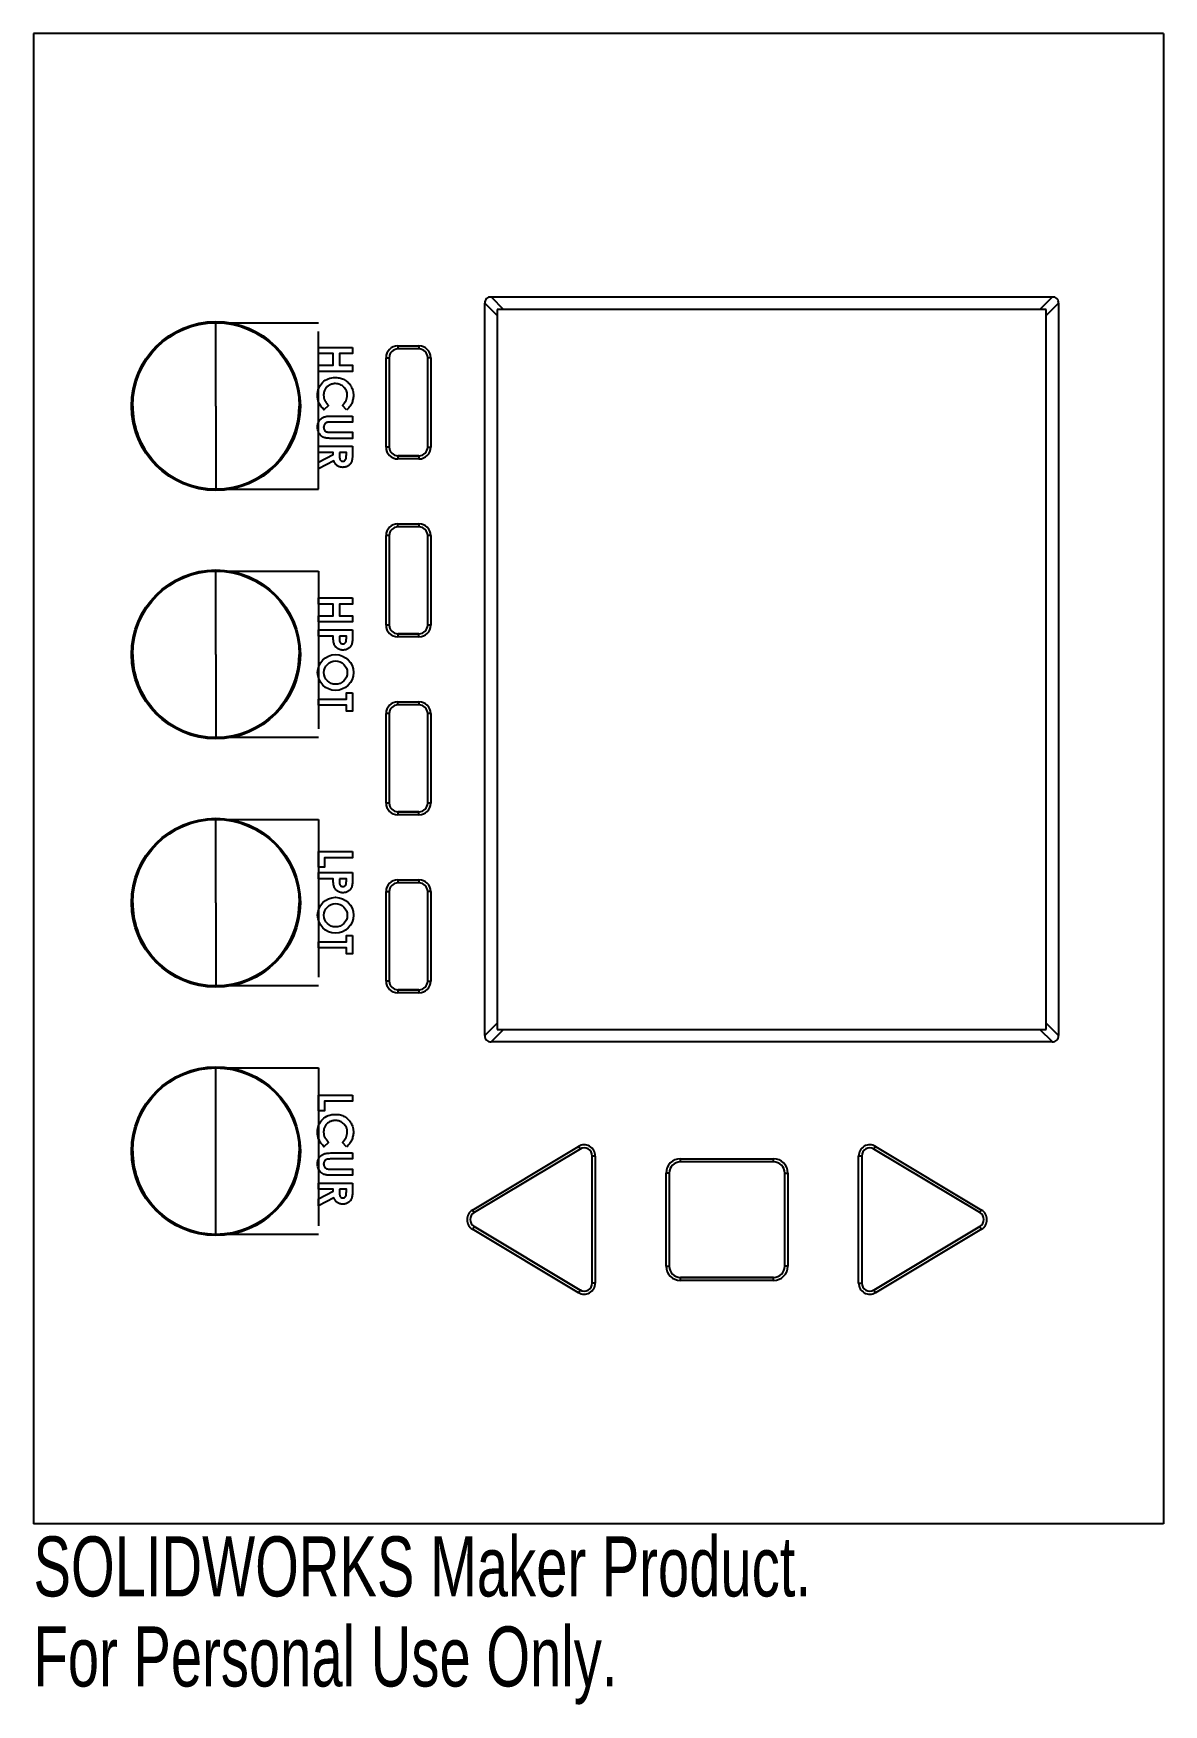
# Model space of a CAD drawing. Header units: millimetres. Extents: x -1295 to -1204, y -914 to -779.
import ezdxf

# ---------------------------------------------------------------- set-up
doc = ezdxf.new("R2010")
doc.units = ezdxf.units.MM
doc.linetypes.add('CENTERX2', pattern=[20.32, 12.7, -2.54, 2.54, -2.54])
doc.styles.add('SLDTEXTSTYLE0', font='TXT', dxfattribs={"width": 0.7})

msp = doc.modelspace()

# ---------------------------------------------------------------- linework, layer by layer
at = {"color": 7, "linetype": 'Continuous', "lineweight": 25}
for p, q in [((-1295.19, -779.37), (-1295.19, -899.37)), ((-1204.19, -779.37), (-1295.19, -779.37)), ((-1204.19, -779.37), (-1295.19, -779.37)), ((-1204.19, -779.37), (-1204.19, -899.37)), ((-1258.35, -800.59), (-1213.15, -800.59)), ((-1258.35, -800.59), (-1257.35, -801.59)), ((-1214.15, -801.59), (-1213.15, -800.59)), ((-1258.85, -860.07), (-1258.85, -801.09)), ((-1257.85, -802.09), (-1258.85, -801.09)), ((-1257.85, -801.59), (-1257.85, -859.57)), ((-1214.15, -801.59), (-1257.35, -801.59)), ((-1212.65, -801.09), (-1213.65, -802.09)), ((-1213.65, -859.57), (-1213.65, -801.59)), ((-1212.65, -801.09), (-1212.65, -860.07)), ((-1265.85, -804.53), (-1264.15, -804.53)), ((-1265.85, -804.53), (-1265.85, -804.78)), ((-1264.15, -804.53), (-1264.15, -804.78)), ((-1266.8, -812.68), (-1266.8, -805.48)), ((-1266.55, -805.48), (-1266.55, -812.68)), ((-1264.15, -804.78), (-1265.85, -804.78)), ((-1263.45, -812.68), (-1263.45, -805.48)), ((-1263.2, -805.48), (-1263.2, -812.68)), ((-1285.74, -813.55), (-1285.74, -813.55)), ((-1265.85, -813.38), (-1265.85, -813.63)), ((-1265.85, -813.38), (-1264.15, -813.38)), ((-1264.15, -813.38), (-1265.85, -813.38)), ((-1264.15, -813.63), (-1265.85, -813.63)), ((-1264.15, -813.38), (-1264.15, -813.63)), ((-1265.85, -818.86), (-1264.15, -818.86)), ((-1265.85, -819.11), (-1265.85, -818.86)), ((-1264.15, -819.11), (-1265.85, -819.11)), ((-1264.15, -818.86), (-1264.15, -819.11)), ((-1266.8, -827.01), (-1266.8, -819.81)), ((-1266.55, -819.81), (-1266.55, -827.01)), ((-1263.45, -827.01), (-1263.45, -819.81)), ((-1263.2, -819.81), (-1263.2, -827.01)), ((-1265.85, -827.71), (-1265.85, -827.96)), ((-1265.85, -827.71), (-1264.15, -827.71)), ((-1264.15, -827.71), (-1265.85, -827.71)), ((-1264.15, -827.96), (-1265.85, -827.96)), ((-1264.15, -827.96), (-1264.15, -827.71)), ((-1285.74, -833.55), (-1285.74, -833.55)), ((-1266.8, -841.34), (-1266.8, -834.14)), ((-1266.55, -834.14), (-1266.55, -841.34)), ((-1265.85, -833.19), (-1264.15, -833.19)), ((-1265.85, -833.44), (-1265.85, -833.19)), ((-1264.15, -833.44), (-1265.85, -833.44)), ((-1264.15, -833.19), (-1264.15, -833.44)), ((-1263.45, -841.34), (-1263.45, -834.14)), ((-1263.2, -834.14), (-1263.2, -841.34)), ((-1265.85, -842.04), (-1265.85, -842.29)), ((-1265.85, -842.04), (-1264.15, -842.04)), ((-1264.15, -842.04), (-1265.85, -842.04)), ((-1264.15, -842.29), (-1265.85, -842.29)), ((-1264.15, -842.29), (-1264.15, -842.04)), ((-1265.85, -847.52), (-1264.15, -847.52)), ((-1265.85, -847.52), (-1265.85, -847.77)), ((-1264.15, -847.52), (-1264.15, -847.77)), ((-1266.8, -855.67), (-1266.8, -848.47)), ((-1266.55, -848.47), (-1266.55, -855.67)), ((-1264.15, -847.77), (-1265.85, -847.77)), ((-1263.45, -855.67), (-1263.45, -848.47)), ((-1263.2, -848.47), (-1263.2, -855.67)), ((-1285.74, -853.55), (-1285.74, -853.55)), ((-1265.85, -856.37), (-1265.85, -856.62)), ((-1265.85, -856.37), (-1264.15, -856.37)), ((-1264.15, -856.37), (-1265.85, -856.37)), ((-1264.15, -856.62), (-1265.85, -856.62)), ((-1264.15, -856.37), (-1264.15, -856.62)), ((-1258.85, -860.07), (-1257.85, -859.07)), ((-1257.35, -859.57), (-1258.35, -860.57)), ((-1257.85, -859.57), (-1213.65, -859.57)), ((-1257.35, -859.57), (-1214.15, -859.57)), ((-1213.15, -860.57), (-1214.15, -859.57)), ((-1213.65, -859.07), (-1212.65, -860.07)), ((-1213.15, -860.57), (-1258.35, -860.57)), ((-1259.84, -874.11), (-1251.31, -868.99)), ((-1251.18, -869.2), (-1259.71, -874.32)), ((-1218.99, -874.32), (-1227.52, -869.2)), ((-1227.39, -868.99), (-1218.86, -874.11)), ((-1250.2, -879.99), (-1250.2, -869.76)), ((-1249.95, -869.76), (-1249.95, -879.99)), ((-1243.1, -869.98), (-1235.6, -869.98)), ((-1243.1, -870.23), (-1243.1, -869.98)), ((-1235.6, -870.23), (-1243.1, -870.23)), ((-1235.6, -870.23), (-1235.6, -869.98)), ((-1228.75, -879.99), (-1228.75, -869.76)), ((-1228.5, -869.76), (-1228.5, -879.99)), ((-1244.25, -878.63), (-1244.25, -871.13)), ((-1244, -871.13), (-1244, -878.63)), ((-1234.7, -878.63), (-1234.7, -871.13)), ((-1234.45, -871.13), (-1234.45, -878.63)), ((-1285.74, -873.55), (-1285.74, -873.55)), ((-1251.31, -880.77), (-1259.84, -875.65)), ((-1259.71, -875.43), (-1251.18, -880.55)), ((-1259.71, -875.43), (-1259.71, -875.43)), ((-1251.18, -880.55), (-1259.71, -875.43)), ((-1227.52, -880.55), (-1218.99, -875.43)), ((-1218.99, -875.43), (-1227.52, -880.55)), ((-1218.86, -875.65), (-1227.39, -880.77)), ((-1218.99, -875.43), (-1218.99, -875.43)), ((-1243.1, -879.78), (-1243.1, -879.53)), ((-1243.1, -879.53), (-1235.6, -879.53)), ((-1235.6, -879.53), (-1243.1, -879.53)), ((-1235.6, -879.78), (-1243.1, -879.78)), ((-1235.6, -879.78), (-1235.6, -879.53)), ((-1251.18, -880.55), (-1251.18, -880.55)), ((-1227.52, -880.55), (-1227.52, -880.55)), ((-1204.19, -899.37), (-1295.19, -899.37))]:
    msp.add_line(p, q, dxfattribs=at)
at = {"color": 7, "linetype": 'CENTERX2'}
for p, q in [((-1280.5, -802.67), (-1272.25, -802.67)), ((-1280.5, -809.37), (-1280.5, -802.67)), ((-1272.25, -816.07), (-1272.25, -802.67)), ((-1280.5, -809.37), (-1280.5, -816.07)), ((-1280.5, -816.07), (-1272.25, -816.07)), ((-1280.5, -822.67), (-1272.25, -822.67)), ((-1280.5, -829.37), (-1280.5, -822.67)), ((-1272.25, -822.67), (-1272.25, -836.07)), ((-1280.5, -829.37), (-1280.5, -836.07)), ((-1272.25, -836.07), (-1280.5, -836.07)), ((-1280.5, -842.67), (-1272.25, -842.67)), ((-1280.5, -849.37), (-1280.5, -842.67)), ((-1272.25, -842.67), (-1272.25, -856.07)), ((-1280.5, -849.37), (-1280.5, -856.07)), ((-1272.25, -856.07), (-1280.5, -856.07)), ((-1280.5, -869.37), (-1280.5, -862.67)), ((-1280.5, -862.67), (-1272.25, -862.67)), ((-1272.25, -862.67), (-1272.25, -876.07)), ((-1280.5, -876.07), (-1280.5, -869.37)), ((-1272.25, -876.07), (-1280.5, -876.07))]:
    msp.add_line(p, q, dxfattribs=at)
at = {"color": 7, "linetype": 'Continuous', "lineweight": 25, "flags": 128}
for points in [[(-1257.35, -801.59), (-1257.51, -801.59), (-1257.68, -801.59), (-1257.85, -801.59)], [(-1213.65, -801.59), (-1213.82, -801.59), (-1213.99, -801.59), (-1214.15, -801.59)], [(-1266.8, -805.48), (-1266.75, -805.48), (-1266.71, -805.48), (-1266.66, -805.48), (-1266.63, -805.48), (-1266.6, -805.48), (-1266.57, -805.48), (-1266.56, -805.48), (-1266.55, -805.48)], [(-1263.2, -805.48), (-1263.25, -805.48), (-1263.3, -805.48), (-1263.34, -805.48), (-1263.38, -805.48), (-1263.41, -805.48), (-1263.43, -805.48), (-1263.45, -805.48), (-1263.45, -805.48)], [(-1266.55, -812.68), (-1266.56, -812.68), (-1266.57, -812.68), (-1266.6, -812.68), (-1266.63, -812.68), (-1266.66, -812.68), (-1266.71, -812.68), (-1266.75, -812.68), (-1266.8, -812.68)], [(-1263.45, -812.68), (-1263.45, -812.68), (-1263.43, -812.68), (-1263.41, -812.68), (-1263.38, -812.68), (-1263.34, -812.68), (-1263.3, -812.68), (-1263.25, -812.68), (-1263.2, -812.68)], [(-1266.55, -819.81), (-1266.56, -819.81), (-1266.57, -819.81), (-1266.6, -819.81), (-1266.63, -819.81), (-1266.66, -819.81), (-1266.71, -819.81), (-1266.75, -819.81), (-1266.8, -819.81)], [(-1263.2, -819.81), (-1263.25, -819.81), (-1263.3, -819.81), (-1263.34, -819.81), (-1263.38, -819.81), (-1263.41, -819.81), (-1263.43, -819.81), (-1263.45, -819.81), (-1263.45, -819.81)], [(-1266.55, -827.01), (-1266.56, -827.01), (-1266.57, -827.01), (-1266.6, -827.01), (-1266.63, -827.01), (-1266.66, -827.01), (-1266.71, -827.01), (-1266.75, -827.01), (-1266.8, -827.01)], [(-1263.2, -827.01), (-1263.25, -827.01), (-1263.3, -827.01), (-1263.34, -827.01), (-1263.38, -827.01), (-1263.41, -827.01), (-1263.43, -827.01), (-1263.45, -827.01), (-1263.45, -827.01)], [(-1266.55, -834.14), (-1266.56, -834.14), (-1266.57, -834.14), (-1266.6, -834.14), (-1266.63, -834.14), (-1266.66, -834.14), (-1266.71, -834.14), (-1266.75, -834.14), (-1266.8, -834.14)], [(-1263.2, -834.14), (-1263.25, -834.14), (-1263.3, -834.14), (-1263.34, -834.14), (-1263.38, -834.14), (-1263.41, -834.14), (-1263.43, -834.14), (-1263.45, -834.14), (-1263.45, -834.14)], [(-1266.55, -841.34), (-1266.56, -841.34), (-1266.57, -841.34), (-1266.6, -841.34), (-1266.63, -841.34), (-1266.66, -841.34), (-1266.71, -841.34), (-1266.75, -841.34), (-1266.8, -841.34)], [(-1263.2, -841.34), (-1263.25, -841.34), (-1263.3, -841.34), (-1263.34, -841.34), (-1263.38, -841.34), (-1263.41, -841.34), (-1263.43, -841.34), (-1263.45, -841.34), (-1263.45, -841.34)], [(-1266.8, -848.47), (-1266.75, -848.47), (-1266.71, -848.47), (-1266.66, -848.47), (-1266.63, -848.47), (-1266.6, -848.47), (-1266.57, -848.47), (-1266.56, -848.47), (-1266.55, -848.47)], [(-1263.2, -848.47), (-1263.25, -848.47), (-1263.3, -848.47), (-1263.34, -848.47), (-1263.38, -848.47), (-1263.41, -848.47), (-1263.43, -848.47), (-1263.45, -848.47), (-1263.45, -848.47)], [(-1266.55, -855.67), (-1266.56, -855.67), (-1266.57, -855.67), (-1266.6, -855.67), (-1266.63, -855.67), (-1266.66, -855.67), (-1266.71, -855.67), (-1266.75, -855.67), (-1266.8, -855.67)], [(-1263.45, -855.67), (-1263.45, -855.67), (-1263.43, -855.67), (-1263.41, -855.67), (-1263.38, -855.67), (-1263.34, -855.67), (-1263.3, -855.67), (-1263.25, -855.67), (-1263.2, -855.67)], [(-1257.85, -859.57), (-1257.68, -859.57), (-1257.51, -859.57), (-1257.35, -859.57)], [(-1214.15, -859.57), (-1213.99, -859.57), (-1213.82, -859.57), (-1213.65, -859.57)], [(-1251.31, -868.99), (-1251.29, -869.03), (-1251.26, -869.07), (-1251.24, -869.11), (-1251.22, -869.14), (-1251.21, -869.17), (-1251.19, -869.19), (-1251.19, -869.2), (-1251.18, -869.2)], [(-1227.52, -869.2), (-1227.51, -869.2), (-1227.51, -869.19), (-1227.49, -869.17), (-1227.48, -869.14), (-1227.46, -869.11), (-1227.44, -869.07), (-1227.41, -869.03), (-1227.39, -868.99)], [(-1249.95, -869.76), (-1250, -869.76), (-1250.05, -869.76), (-1250.09, -869.76), (-1250.13, -869.76), (-1250.16, -869.76), (-1250.18, -869.76), (-1250.2, -869.76), (-1250.2, -869.76)], [(-1228.5, -869.76), (-1228.5, -869.76), (-1228.52, -869.76), (-1228.54, -869.76), (-1228.57, -869.76), (-1228.61, -869.76), (-1228.65, -869.76), (-1228.7, -869.76), (-1228.75, -869.76)], [(-1244, -871.13), (-1244, -871.13), (-1244.02, -871.13), (-1244.04, -871.13), (-1244.07, -871.13), (-1244.11, -871.13), (-1244.15, -871.13), (-1244.2, -871.13), (-1244.25, -871.13)], [(-1234.7, -871.13), (-1234.7, -871.13), (-1234.68, -871.13), (-1234.66, -871.13), (-1234.63, -871.13), (-1234.59, -871.13), (-1234.55, -871.13), (-1234.5, -871.13), (-1234.45, -871.13)], [(-1259.71, -874.32), (-1259.72, -874.32), (-1259.72, -874.3), (-1259.73, -874.28), (-1259.75, -874.26), (-1259.77, -874.22), (-1259.79, -874.19), (-1259.82, -874.15), (-1259.84, -874.11)], [(-1218.99, -874.32), (-1218.98, -874.32), (-1218.98, -874.3), (-1218.97, -874.28), (-1218.95, -874.26), (-1218.93, -874.22), (-1218.91, -874.19), (-1218.88, -874.15), (-1218.86, -874.11)], [(-1259.71, -875.43), (-1259.72, -875.44), (-1259.72, -875.45), (-1259.73, -875.47), (-1259.75, -875.5), (-1259.77, -875.53), (-1259.79, -875.57), (-1259.82, -875.61), (-1259.84, -875.65)], [(-1218.86, -875.65), (-1218.88, -875.61), (-1218.91, -875.57), (-1218.93, -875.53), (-1218.95, -875.5), (-1218.97, -875.47), (-1218.98, -875.45), (-1218.98, -875.44), (-1218.99, -875.43)], [(-1244.25, -878.63), (-1244.2, -878.63), (-1244.15, -878.63), (-1244.11, -878.63), (-1244.07, -878.63), (-1244.04, -878.63), (-1244.02, -878.63), (-1244, -878.63), (-1244, -878.63)], [(-1234.45, -878.63), (-1234.5, -878.63), (-1234.55, -878.63), (-1234.59, -878.63), (-1234.63, -878.63), (-1234.66, -878.63), (-1234.68, -878.63), (-1234.7, -878.63), (-1234.7, -878.63)], [(-1249.95, -879.99), (-1250, -879.99), (-1250.05, -879.99), (-1250.09, -879.99), (-1250.13, -879.99), (-1250.16, -879.99), (-1250.18, -879.99), (-1250.2, -879.99), (-1250.2, -879.99)], [(-1228.75, -879.99), (-1228.7, -879.99), (-1228.65, -879.99), (-1228.61, -879.99), (-1228.57, -879.99), (-1228.54, -879.99), (-1228.52, -879.99), (-1228.5, -879.99), (-1228.5, -879.99)], [(-1251.18, -880.55), (-1251.19, -880.56), (-1251.19, -880.57), (-1251.21, -880.59), (-1251.22, -880.61), (-1251.24, -880.65), (-1251.26, -880.68), (-1251.29, -880.72), (-1251.31, -880.77)], [(-1227.39, -880.77), (-1227.41, -880.72), (-1227.44, -880.68), (-1227.46, -880.65), (-1227.48, -880.61), (-1227.49, -880.59), (-1227.51, -880.57), (-1227.51, -880.56), (-1227.52, -880.55)]]:
    msp.add_lwpolyline(points, dxfattribs=at)
at = {"color": 7, "linetype": 'Continuous', "flags": 128}
for points in [[(-1269.5, -804.65), (-1269.5, -805.14), (-1269.5, -805.14), (-1270.56, -805.14), (-1270.56, -805.14), (-1270.56, -806.09), (-1270.56, -806.09), (-1269.5, -806.09), (-1269.5, -806.09), (-1269.5, -806.58), (-1269.5, -806.58), (-1272.25, -806.58), (-1272.25, -806.58), (-1272.25, -806.09), (-1272.25, -806.09), (-1271.05, -806.09), (-1271.05, -806.09), (-1271.05, -805.14), (-1271.05, -805.14), (-1272.25, -805.14), (-1272.25, -805.14), (-1272.25, -804.65), (-1272.25, -804.65), (-1269.5, -804.65)], [(-1269.98, -809.69), (-1270.32, -809.33), (-1270.32, -809.33), (-1270.23, -809.23), (-1270.15, -809.13), (-1270.08, -809.04), (-1270.02, -808.93), (-1269.98, -808.83), (-1269.95, -808.72), (-1269.93, -808.61), (-1269.92, -808.49), (-1269.92, -808.49), (-1269.93, -808.4), (-1269.94, -808.31), (-1269.96, -808.22), (-1269.99, -808.14), (-1270.03, -808.06), (-1270.08, -807.98), (-1270.13, -807.91), (-1270.2, -807.84), (-1270.27, -807.78), (-1270.34, -807.72), (-1270.42, -807.68), (-1270.5, -807.64), (-1270.59, -807.61), (-1270.68, -807.59), (-1270.77, -807.58), (-1270.87, -807.57), (-1270.87, -807.57), (-1270.94, -807.57), (-1271, -807.58), (-1271.07, -807.59), (-1271.13, -807.6), (-1271.19, -807.62), (-1271.25, -807.64), (-1271.31, -807.66), (-1271.36, -807.69), (-1271.42, -807.72), (-1271.47, -807.76), (-1271.51, -807.79), (-1271.56, -807.83), (-1271.6, -807.88), (-1271.64, -807.92), (-1271.67, -807.97), (-1271.7, -808.02), (-1271.73, -808.08), (-1271.76, -808.13), (-1271.78, -808.19), (-1271.8, -808.25), (-1271.81, -808.31), (-1271.82, -808.37), (-1271.83, -808.44), (-1271.83, -808.5), (-1271.83, -808.5), (-1271.82, -808.61), (-1271.81, -808.72), (-1271.78, -808.82), (-1271.74, -808.92), (-1271.72, -808.96), (-1271.69, -809.01), (-1271.66, -809.06), (-1271.62, -809.11), (-1271.58, -809.16), (-1271.53, -809.22), (-1271.48, -809.27), (-1271.43, -809.33), (-1271.43, -809.33), (-1271.8, -809.68), (-1271.8, -809.68), (-1271.87, -809.6), (-1271.93, -809.53), (-1271.99, -809.46), (-1272.05, -809.39), (-1272.09, -809.32), (-1272.14, -809.25), (-1272.17, -809.18), (-1272.21, -809.11), (-1272.23, -809.04), (-1272.26, -808.97), (-1272.28, -808.9), (-1272.29, -808.83), (-1272.3, -808.75), (-1272.31, -808.67), (-1272.32, -808.59), (-1272.32, -808.51), (-1272.32, -808.51), (-1272.31, -808.35), (-1272.3, -808.21), (-1272.26, -808.07), (-1272.22, -807.93), (-1272.16, -807.81), (-1272.09, -807.69), (-1272.01, -807.58), (-1271.91, -807.48), (-1271.81, -807.38), (-1271.7, -807.3), (-1271.58, -807.23), (-1271.45, -807.18), (-1271.32, -807.13), (-1271.17, -807.1), (-1271.03, -807.08), (-1270.87, -807.08), (-1270.87, -807.08), (-1270.77, -807.08), (-1270.67, -807.09), (-1270.57, -807.1), (-1270.48, -807.12), (-1270.39, -807.15), (-1270.3, -807.18), (-1270.22, -807.22), (-1270.14, -807.26), (-1270.06, -807.31), (-1269.99, -807.36), (-1269.92, -807.42), (-1269.85, -807.48), (-1269.79, -807.55), (-1269.73, -807.62), (-1269.68, -807.7), (-1269.62, -807.78), (-1269.58, -807.87), (-1269.54, -807.96), (-1269.51, -808.04), (-1269.48, -808.13), (-1269.46, -808.23), (-1269.44, -808.32), (-1269.43, -808.42), (-1269.43, -808.51), (-1269.43, -808.51), (-1269.43, -808.6), (-1269.44, -808.68), (-1269.45, -808.76), (-1269.47, -808.84), (-1269.49, -808.92), (-1269.51, -809), (-1269.54, -809.08), (-1269.57, -809.16), (-1269.61, -809.23), (-1269.65, -809.3), (-1269.7, -809.37), (-1269.74, -809.44), (-1269.8, -809.51), (-1269.85, -809.57), (-1269.91, -809.63), (-1269.98, -809.69)], [(-1269.5, -810.18), (-1269.5, -810.67), (-1269.5, -810.67), (-1271.29, -810.67), (-1271.29, -810.67), (-1271.34, -810.67), (-1271.4, -810.68), (-1271.44, -810.68), (-1271.49, -810.68), (-1271.53, -810.69), (-1271.56, -810.7), (-1271.59, -810.71), (-1271.62, -810.71), (-1271.66, -810.74), (-1271.7, -810.77), (-1271.74, -810.8), (-1271.77, -810.85), (-1271.79, -810.9), (-1271.81, -810.95), (-1271.82, -811.01), (-1271.83, -811.07), (-1271.83, -811.07), (-1271.82, -811.14), (-1271.81, -811.2), (-1271.79, -811.26), (-1271.76, -811.31), (-1271.73, -811.36), (-1271.69, -811.39), (-1271.65, -811.42), (-1271.6, -811.45), (-1271.57, -811.46), (-1271.54, -811.46), (-1271.5, -811.47), (-1271.46, -811.48), (-1271.41, -811.48), (-1271.35, -811.48), (-1271.29, -811.48), (-1271.22, -811.49), (-1271.22, -811.49), (-1269.5, -811.49), (-1269.5, -811.49), (-1269.5, -811.98), (-1269.5, -811.98), (-1271.14, -811.98), (-1271.14, -811.98), (-1271.24, -811.98), (-1271.33, -811.98), (-1271.42, -811.97), (-1271.49, -811.97), (-1271.56, -811.96), (-1271.62, -811.95), (-1271.67, -811.94), (-1271.72, -811.93), (-1271.8, -811.91), (-1271.87, -811.87), (-1271.95, -811.82), (-1272.03, -811.76), (-1272.1, -811.7), (-1272.16, -811.62), (-1272.21, -811.55), (-1272.25, -811.47), (-1272.28, -811.38), (-1272.3, -811.29), (-1272.32, -811.19), (-1272.32, -811.08), (-1272.32, -811.08), (-1272.32, -811.01), (-1272.31, -810.94), (-1272.3, -810.88), (-1272.29, -810.81), (-1272.27, -810.75), (-1272.24, -810.69), (-1272.22, -810.63), (-1272.18, -810.58), (-1272.15, -810.53), (-1272.11, -810.48), (-1272.07, -810.44), (-1272.03, -810.4), (-1271.98, -810.36), (-1271.94, -810.33), (-1271.89, -810.3), (-1271.84, -810.27), (-1271.78, -810.25), (-1271.72, -810.23), (-1271.64, -810.22), (-1271.56, -810.2), (-1271.47, -810.19), (-1271.37, -810.19), (-1271.26, -810.18), (-1271.14, -810.18), (-1271.14, -810.18), (-1269.5, -810.18)], [(-1269.5, -812.61), (-1269.5, -813.19), (-1269.5, -813.19), (-1269.5, -813.3), (-1269.5, -813.41), (-1269.51, -813.5), (-1269.52, -813.59), (-1269.53, -813.67), (-1269.55, -813.74), (-1269.56, -813.81), (-1269.58, -813.86), (-1269.6, -813.91), (-1269.63, -813.96), (-1269.65, -814), (-1269.69, -814.04), (-1269.72, -814.08), (-1269.76, -814.12), (-1269.8, -814.15), (-1269.84, -814.18), (-1269.89, -814.21), (-1269.94, -814.24), (-1269.99, -814.26), (-1270.05, -814.28), (-1270.1, -814.29), (-1270.16, -814.3), (-1270.22, -814.3), (-1270.28, -814.31), (-1270.28, -814.31), (-1270.35, -814.3), (-1270.41, -814.3), (-1270.47, -814.29), (-1270.52, -814.27), (-1270.58, -814.26), (-1270.63, -814.23), (-1270.68, -814.21), (-1270.73, -814.18), (-1270.77, -814.14), (-1270.81, -814.11), (-1270.85, -814.07), (-1270.88, -814.02), (-1270.91, -813.97), (-1270.94, -813.91), (-1270.97, -813.86), (-1271, -813.79), (-1271, -813.79), (-1272.25, -814.43), (-1272.25, -814.43), (-1272.25, -813.88), (-1272.25, -813.88), (-1271.05, -813.27), (-1271.05, -813.27), (-1271.05, -813.11), (-1271.05, -813.11), (-1272.25, -813.11), (-1272.25, -813.11), (-1272.25, -812.61), (-1272.25, -812.61), (-1269.5, -812.61)], [(-1270.56, -813.11), (-1270.56, -813.3), (-1270.56, -813.3), (-1270.56, -813.37), (-1270.55, -813.43), (-1270.55, -813.49), (-1270.54, -813.55), (-1270.53, -813.59), (-1270.52, -813.64), (-1270.51, -813.67), (-1270.49, -813.7), (-1270.47, -813.73), (-1270.45, -813.75), (-1270.43, -813.77), (-1270.41, -813.78), (-1270.38, -813.8), (-1270.35, -813.81), (-1270.31, -813.81), (-1270.27, -813.81), (-1270.27, -813.81), (-1270.23, -813.81), (-1270.19, -813.8), (-1270.15, -813.78), (-1270.12, -813.76), (-1270.09, -813.73), (-1270.06, -813.69), (-1270.04, -813.66), (-1270.02, -813.61), (-1270.02, -813.59), (-1270.01, -813.56), (-1270.01, -813.52), (-1270, -813.48), (-1270, -813.44), (-1270, -813.39), (-1269.99, -813.33), (-1269.99, -813.28), (-1269.99, -813.28), (-1269.99, -813.11), (-1269.99, -813.11), (-1270.56, -813.11)], [(-1269.5, -824.82), (-1269.5, -825.32), (-1269.5, -825.32), (-1270.56, -825.32), (-1270.56, -825.32), (-1270.56, -826.27), (-1270.56, -826.27), (-1269.5, -826.27), (-1269.5, -826.27), (-1269.5, -826.76), (-1269.5, -826.76), (-1272.25, -826.76), (-1272.25, -826.76), (-1272.25, -826.27), (-1272.25, -826.27), (-1271.05, -826.27), (-1271.05, -826.27), (-1271.05, -825.32), (-1271.05, -825.32), (-1272.25, -825.32), (-1272.25, -825.32), (-1272.25, -824.82), (-1272.25, -824.82), (-1269.5, -824.82)], [(-1269.5, -827.4), (-1269.5, -827.95), (-1269.5, -827.95), (-1269.5, -828.05), (-1269.5, -828.15), (-1269.51, -828.25), (-1269.52, -828.33), (-1269.53, -828.41), (-1269.55, -828.48), (-1269.56, -828.54), (-1269.58, -828.59), (-1269.6, -828.64), (-1269.63, -828.69), (-1269.66, -828.73), (-1269.69, -828.77), (-1269.72, -828.81), (-1269.76, -828.84), (-1269.8, -828.87), (-1269.84, -828.9), (-1269.89, -828.93), (-1269.94, -828.95), (-1269.99, -828.97), (-1270.04, -828.99), (-1270.1, -829), (-1270.16, -829.01), (-1270.22, -829.02), (-1270.28, -829.02), (-1270.28, -829.02), (-1270.35, -829.02), (-1270.42, -829.01), (-1270.48, -829), (-1270.54, -828.98), (-1270.6, -828.96), (-1270.65, -828.93), (-1270.7, -828.9), (-1270.75, -828.86), (-1270.79, -828.82), (-1270.84, -828.78), (-1270.87, -828.73), (-1270.91, -828.68), (-1270.94, -828.63), (-1270.97, -828.57), (-1270.99, -828.51), (-1271.01, -828.45), (-1271.01, -828.45), (-1271.02, -828.41), (-1271.03, -828.36), (-1271.03, -828.3), (-1271.04, -828.23), (-1271.05, -828.16), (-1271.05, -828.08), (-1271.05, -827.99), (-1271.05, -827.89), (-1271.05, -827.89), (-1272.25, -827.89), (-1272.25, -827.89), (-1272.25, -827.4), (-1272.25, -827.4), (-1269.5, -827.4)], [(-1270.56, -827.89), (-1270.56, -828.06), (-1270.56, -828.06), (-1270.56, -828.16), (-1270.55, -828.24), (-1270.54, -828.3), (-1270.53, -828.35), (-1270.51, -828.39), (-1270.49, -828.42), (-1270.47, -828.45), (-1270.44, -828.48), (-1270.4, -828.5), (-1270.37, -828.51), (-1270.32, -828.52), (-1270.28, -828.52), (-1270.28, -828.52), (-1270.24, -828.52), (-1270.21, -828.52), (-1270.17, -828.51), (-1270.14, -828.49), (-1270.11, -828.47), (-1270.09, -828.45), (-1270.07, -828.42), (-1270.05, -828.39), (-1270.05, -828.39), (-1270.04, -828.37), (-1270.02, -828.34), (-1270.02, -828.3), (-1270.01, -828.26), (-1270, -828.21), (-1270, -828.16), (-1269.99, -828.11), (-1269.99, -828.04), (-1269.99, -828.04), (-1269.99, -827.89), (-1269.99, -827.89), (-1270.56, -827.89)], [(-1269.5, -832.47), (-1269.5, -833.95), (-1269.5, -833.95), (-1269.99, -833.95), (-1269.99, -833.95), (-1269.99, -833.46), (-1269.99, -833.46), (-1272.25, -833.46), (-1272.25, -833.46), (-1272.25, -832.97), (-1272.25, -832.97), (-1269.99, -832.97), (-1269.99, -832.97), (-1269.99, -832.47), (-1269.99, -832.47), (-1269.5, -832.47)], [(-1269.5, -845.24), (-1269.5, -845.74), (-1269.5, -845.74), (-1271.76, -845.74), (-1271.76, -845.74), (-1271.76, -846.51), (-1271.76, -846.51), (-1272.25, -846.51), (-1272.25, -846.51), (-1272.25, -845.24), (-1272.25, -845.24), (-1269.5, -845.24)], [(-1269.5, -846.94), (-1269.5, -847.49), (-1269.5, -847.49), (-1269.5, -847.6), (-1269.5, -847.7), (-1269.51, -847.79), (-1269.52, -847.87), (-1269.53, -847.95), (-1269.55, -848.02), (-1269.56, -848.08), (-1269.58, -848.13), (-1269.6, -848.18), (-1269.63, -848.23), (-1269.66, -848.27), (-1269.69, -848.31), (-1269.72, -848.35), (-1269.76, -848.38), (-1269.8, -848.42), (-1269.84, -848.44), (-1269.89, -848.47), (-1269.94, -848.5), (-1269.99, -848.51), (-1270.04, -848.53), (-1270.1, -848.54), (-1270.16, -848.55), (-1270.22, -848.56), (-1270.28, -848.56), (-1270.28, -848.56), (-1270.35, -848.56), (-1270.42, -848.55), (-1270.48, -848.54), (-1270.54, -848.52), (-1270.6, -848.5), (-1270.65, -848.47), (-1270.7, -848.44), (-1270.75, -848.41), (-1270.79, -848.37), (-1270.84, -848.32), (-1270.87, -848.28), (-1270.91, -848.23), (-1270.94, -848.17), (-1270.97, -848.12), (-1270.99, -848.05), (-1271.01, -847.99), (-1271.01, -847.99), (-1271.02, -847.95), (-1271.03, -847.9), (-1271.03, -847.84), (-1271.04, -847.77), (-1271.05, -847.7), (-1271.05, -847.62), (-1271.05, -847.53), (-1271.05, -847.43), (-1271.05, -847.43), (-1272.25, -847.43), (-1272.25, -847.43), (-1272.25, -846.94), (-1272.25, -846.94), (-1269.5, -846.94)], [(-1270.56, -847.43), (-1270.56, -847.61), (-1270.56, -847.61), (-1270.56, -847.7), (-1270.55, -847.78), (-1270.54, -847.84), (-1270.53, -847.89), (-1270.51, -847.93), (-1270.49, -847.96), (-1270.47, -847.99), (-1270.44, -848.02), (-1270.4, -848.04), (-1270.37, -848.05), (-1270.32, -848.06), (-1270.28, -848.07), (-1270.28, -848.07), (-1270.24, -848.06), (-1270.21, -848.06), (-1270.17, -848.05), (-1270.14, -848.03), (-1270.11, -848.01), (-1270.09, -847.99), (-1270.07, -847.97), (-1270.05, -847.94), (-1270.05, -847.94), (-1270.04, -847.91), (-1270.02, -847.88), (-1270.02, -847.84), (-1270.01, -847.8), (-1270, -847.75), (-1270, -847.7), (-1269.99, -847.65), (-1269.99, -847.59), (-1269.99, -847.59), (-1269.99, -847.43), (-1269.99, -847.43), (-1270.56, -847.43)], [(-1269.5, -852.01), (-1269.5, -853.49), (-1269.5, -853.49), (-1269.99, -853.49), (-1269.99, -853.49), (-1269.99, -853), (-1269.99, -853), (-1272.25, -853), (-1272.25, -853), (-1272.25, -852.51), (-1272.25, -852.51), (-1269.99, -852.51), (-1269.99, -852.51), (-1269.99, -852.01), (-1269.99, -852.01), (-1269.5, -852.01)], [(-1269.5, -864.86), (-1269.5, -865.35), (-1269.5, -865.35), (-1271.76, -865.35), (-1271.76, -865.35), (-1271.76, -866.13), (-1271.76, -866.13), (-1272.25, -866.13), (-1272.25, -866.13), (-1272.25, -864.86), (-1272.25, -864.86), (-1269.5, -864.86)], [(-1269.98, -869.02), (-1270.32, -868.66), (-1270.32, -868.66), (-1270.23, -868.56), (-1270.15, -868.46), (-1270.08, -868.37), (-1270.02, -868.26), (-1269.98, -868.16), (-1269.95, -868.05), (-1269.93, -867.94), (-1269.92, -867.82), (-1269.92, -867.82), (-1269.93, -867.73), (-1269.94, -867.64), (-1269.96, -867.55), (-1269.99, -867.47), (-1270.03, -867.39), (-1270.08, -867.31), (-1270.13, -867.24), (-1270.2, -867.17), (-1270.27, -867.11), (-1270.34, -867.05), (-1270.42, -867.01), (-1270.5, -866.97), (-1270.59, -866.94), (-1270.68, -866.92), (-1270.77, -866.91), (-1270.87, -866.9), (-1270.87, -866.9), (-1270.94, -866.9), (-1271, -866.91), (-1271.07, -866.92), (-1271.13, -866.93), (-1271.19, -866.95), (-1271.25, -866.97), (-1271.31, -866.99), (-1271.36, -867.02), (-1271.42, -867.05), (-1271.47, -867.09), (-1271.51, -867.12), (-1271.56, -867.16), (-1271.6, -867.21), (-1271.64, -867.25), (-1271.67, -867.3), (-1271.7, -867.35), (-1271.73, -867.41), (-1271.76, -867.46), (-1271.78, -867.52), (-1271.8, -867.58), (-1271.81, -867.64), (-1271.82, -867.71), (-1271.83, -867.77), (-1271.83, -867.83), (-1271.83, -867.83), (-1271.82, -867.94), (-1271.81, -868.05), (-1271.78, -868.15), (-1271.74, -868.25), (-1271.72, -868.29), (-1271.69, -868.34), (-1271.66, -868.39), (-1271.62, -868.44), (-1271.58, -868.49), (-1271.53, -868.55), (-1271.48, -868.6), (-1271.43, -868.66), (-1271.43, -868.66), (-1271.8, -869.01), (-1271.8, -869.01), (-1271.87, -868.93), (-1271.93, -868.86), (-1271.99, -868.79), (-1272.05, -868.72), (-1272.09, -868.65), (-1272.14, -868.58), (-1272.17, -868.51), (-1272.21, -868.44), (-1272.23, -868.37), (-1272.26, -868.3), (-1272.28, -868.23), (-1272.29, -868.16), (-1272.3, -868.08), (-1272.31, -868), (-1272.32, -867.92), (-1272.32, -867.84), (-1272.32, -867.84), (-1272.31, -867.68), (-1272.3, -867.54), (-1272.26, -867.4), (-1272.22, -867.26), (-1272.16, -867.14), (-1272.09, -867.02), (-1272.01, -866.91), (-1271.91, -866.81), (-1271.81, -866.71), (-1271.7, -866.63), (-1271.58, -866.56), (-1271.45, -866.51), (-1271.32, -866.46), (-1271.17, -866.43), (-1271.03, -866.41), (-1270.87, -866.41), (-1270.87, -866.41), (-1270.77, -866.41), (-1270.67, -866.42), (-1270.57, -866.43), (-1270.48, -866.45), (-1270.39, -866.48), (-1270.3, -866.51), (-1270.22, -866.55), (-1270.14, -866.59), (-1270.06, -866.64), (-1269.99, -866.69), (-1269.92, -866.75), (-1269.85, -866.81), (-1269.79, -866.88), (-1269.73, -866.95), (-1269.68, -867.03), (-1269.62, -867.11), (-1269.58, -867.2), (-1269.54, -867.29), (-1269.51, -867.37), (-1269.48, -867.46), (-1269.46, -867.56), (-1269.44, -867.65), (-1269.43, -867.75), (-1269.43, -867.84), (-1269.43, -867.84), (-1269.43, -867.93), (-1269.44, -868.01), (-1269.45, -868.09), (-1269.47, -868.17), (-1269.49, -868.25), (-1269.51, -868.33), (-1269.54, -868.41), (-1269.57, -868.49), (-1269.61, -868.56), (-1269.65, -868.63), (-1269.7, -868.7), (-1269.74, -868.77), (-1269.8, -868.84), (-1269.85, -868.9), (-1269.91, -868.96), (-1269.98, -869.02)], [(-1269.5, -869.51), (-1269.5, -870), (-1269.5, -870), (-1271.29, -870), (-1271.29, -870), (-1271.34, -870.01), (-1271.4, -870.01), (-1271.44, -870.01), (-1271.49, -870.01), (-1271.53, -870.02), (-1271.56, -870.03), (-1271.59, -870.04), (-1271.62, -870.04), (-1271.66, -870.07), (-1271.7, -870.1), (-1271.74, -870.13), (-1271.77, -870.18), (-1271.79, -870.23), (-1271.81, -870.28), (-1271.82, -870.34), (-1271.83, -870.4), (-1271.83, -870.4), (-1271.82, -870.47), (-1271.81, -870.53), (-1271.79, -870.59), (-1271.76, -870.64), (-1271.73, -870.69), (-1271.69, -870.72), (-1271.65, -870.75), (-1271.6, -870.78), (-1271.57, -870.79), (-1271.54, -870.79), (-1271.5, -870.8), (-1271.46, -870.81), (-1271.41, -870.81), (-1271.35, -870.81), (-1271.29, -870.81), (-1271.22, -870.82), (-1271.22, -870.82), (-1269.5, -870.82), (-1269.5, -870.82), (-1269.5, -871.31), (-1269.5, -871.31), (-1271.14, -871.31), (-1271.14, -871.31), (-1271.24, -871.31), (-1271.33, -871.31), (-1271.42, -871.3), (-1271.49, -871.3), (-1271.56, -871.29), (-1271.62, -871.28), (-1271.67, -871.27), (-1271.72, -871.26), (-1271.8, -871.24), (-1271.87, -871.2), (-1271.95, -871.15), (-1272.03, -871.09), (-1272.1, -871.03), (-1272.16, -870.95), (-1272.21, -870.88), (-1272.25, -870.8), (-1272.28, -870.71), (-1272.3, -870.62), (-1272.32, -870.52), (-1272.32, -870.41), (-1272.32, -870.41), (-1272.32, -870.34), (-1272.31, -870.27), (-1272.3, -870.21), (-1272.29, -870.14), (-1272.27, -870.08), (-1272.24, -870.02), (-1272.22, -869.96), (-1272.18, -869.91), (-1272.15, -869.86), (-1272.11, -869.81), (-1272.07, -869.77), (-1272.03, -869.73), (-1271.98, -869.69), (-1271.94, -869.66), (-1271.89, -869.63), (-1271.84, -869.6), (-1271.78, -869.58), (-1271.72, -869.56), (-1271.64, -869.55), (-1271.56, -869.53), (-1271.47, -869.52), (-1271.37, -869.52), (-1271.26, -869.51), (-1271.14, -869.51), (-1271.14, -869.51), (-1269.5, -869.51)], [(-1269.5, -871.94), (-1269.5, -872.52), (-1269.5, -872.52), (-1269.5, -872.63), (-1269.5, -872.74), (-1269.51, -872.83), (-1269.52, -872.92), (-1269.53, -873), (-1269.55, -873.07), (-1269.56, -873.14), (-1269.58, -873.19), (-1269.6, -873.24), (-1269.63, -873.29), (-1269.65, -873.33), (-1269.69, -873.37), (-1269.72, -873.41), (-1269.76, -873.45), (-1269.8, -873.48), (-1269.84, -873.51), (-1269.89, -873.54), (-1269.94, -873.57), (-1269.99, -873.59), (-1270.05, -873.61), (-1270.1, -873.62), (-1270.16, -873.63), (-1270.22, -873.63), (-1270.28, -873.64), (-1270.28, -873.64), (-1270.35, -873.63), (-1270.41, -873.63), (-1270.47, -873.62), (-1270.52, -873.6), (-1270.58, -873.59), (-1270.63, -873.56), (-1270.68, -873.54), (-1270.73, -873.51), (-1270.77, -873.48), (-1270.81, -873.44), (-1270.85, -873.4), (-1270.88, -873.35), (-1270.91, -873.3), (-1270.94, -873.24), (-1270.97, -873.19), (-1271, -873.12), (-1271, -873.12), (-1272.25, -873.76), (-1272.25, -873.76), (-1272.25, -873.21), (-1272.25, -873.21), (-1271.05, -872.6), (-1271.05, -872.6), (-1271.05, -872.44), (-1271.05, -872.44), (-1272.25, -872.44), (-1272.25, -872.44), (-1272.25, -871.94), (-1272.25, -871.94), (-1269.5, -871.94)], [(-1270.56, -872.44), (-1270.56, -872.63), (-1270.56, -872.63), (-1270.56, -872.7), (-1270.55, -872.76), (-1270.55, -872.82), (-1270.54, -872.88), (-1270.53, -872.92), (-1270.52, -872.97), (-1270.51, -873), (-1270.49, -873.03), (-1270.47, -873.06), (-1270.45, -873.08), (-1270.43, -873.1), (-1270.41, -873.11), (-1270.38, -873.13), (-1270.35, -873.14), (-1270.31, -873.14), (-1270.27, -873.14), (-1270.27, -873.14), (-1270.23, -873.14), (-1270.19, -873.13), (-1270.15, -873.11), (-1270.12, -873.09), (-1270.09, -873.06), (-1270.06, -873.02), (-1270.04, -872.99), (-1270.02, -872.94), (-1270.02, -872.92), (-1270.01, -872.89), (-1270.01, -872.85), (-1270, -872.81), (-1270, -872.77), (-1270, -872.72), (-1269.99, -872.66), (-1269.99, -872.61), (-1269.99, -872.61), (-1269.99, -872.44), (-1269.99, -872.44), (-1270.56, -872.44)]]:
    msp.add_lwpolyline(points, dxfattribs=at)
at = {"color": 7, "linetype": 'Continuous', "lineweight": 25}
for centre, radius in [((-1280.5, -809.37), 6.8), ((-1280.5, -809.37), 6.7), ((-1280.5, -829.37), 6.8), ((-1280.5, -829.37), 6.7), ((-1280.5, -849.37), 6.8), ((-1280.5, -849.37), 6.7), ((-1280.5, -869.37), 6.8), ((-1280.5, -869.37), 6.7)]:
    msp.add_circle(centre, radius, dxfattribs=at)
at = {"color": 7, "linetype": 'Continuous'}
for centre, radius in [((-1270.87, -830.83), 1.44), ((-1270.86, -830.84), 0.94), ((-1270.87, -850.37), 1.44), ((-1270.86, -850.38), 0.94)]:
    msp.add_circle(centre, radius, dxfattribs=at)
at = {"color": 7, "linetype": 'Continuous', "lineweight": 25}
for centre, radius, start, end in [((-1258.39, -801.05), 0.459, 84.6136, 185.3864), ((-1213.11, -801.05), 0.459, 354.6136, 95.3864), ((-1265.85, -805.48), 0.95, 90, 180), ((-1264.15, -805.48), 0.95, 0, 90), ((-1265.85, -805.48), 0.7, 90, 180), ((-1264.15, -805.48), 0.7, 0, 90), ((-1280.5, -809.37), 6.7, 180, 218.5546), ((-1280.5, -809.37), 6.7, 218.5546, 360), ((-1265.85, -812.68), 0.95, 180, 270), ((-1265.85, -812.68), 0.7, 180, 270), ((-1265.85, -812.68), 0.7, 180, 270), ((-1264.15, -812.68), 0.95, 270, 360), ((-1264.15, -812.68), 0.7, 270, 360), ((-1264.15, -812.68), 0.7, 270, 360), ((-1265.85, -819.81), 0.95, 90, 180), ((-1265.85, -819.81), 0.7, 90, 180), ((-1264.15, -819.81), 0.95, 0, 90), ((-1264.15, -819.81), 0.7, 0, 90), ((-1265.85, -827.01), 0.95, 180, 270), ((-1265.85, -827.01), 0.7, 180, 270), ((-1265.85, -827.01), 0.7, 180, 270), ((-1264.15, -827.01), 0.95, 270, 360), ((-1264.15, -827.01), 0.7, 270, 360), ((-1264.15, -827.01), 0.7, 270, 360), ((-1280.5, -829.37), 6.7, 180, 218.5546), ((-1280.5, -829.37), 6.7, 218.5546, 360), ((-1265.85, -834.14), 0.95, 90, 180), ((-1265.85, -834.14), 0.7, 90, 180), ((-1264.15, -834.14), 0.95, 0, 90), ((-1264.15, -834.14), 0.7, 0, 90), ((-1265.85, -841.34), 0.95, 180, 270), ((-1265.85, -841.34), 0.7, 180, 270), ((-1265.85, -841.34), 0.7, 180, 270), ((-1264.15, -841.34), 0.95, 270, 360), ((-1264.15, -841.34), 0.7, 270, 360), ((-1264.15, -841.34), 0.7, 270, 360), ((-1265.85, -848.47), 0.95, 90, 180), ((-1264.15, -848.47), 0.95, 0, 90), ((-1265.85, -848.47), 0.7, 90, 180), ((-1264.15, -848.47), 0.7, 0, 90), ((-1280.5, -849.37), 6.7, 180, 218.5546), ((-1280.5, -849.37), 6.7, 218.5546, 360), ((-1265.85, -855.67), 0.95, 180, 270), ((-1265.85, -855.67), 0.7, 180, 270), ((-1265.85, -855.67), 0.7, 180, 270), ((-1264.15, -855.67), 0.95, 270, 360), ((-1264.15, -855.67), 0.7, 270, 360), ((-1264.15, -855.67), 0.7, 270, 360), ((-1258.39, -860.11), 0.459, 174.6136, 275.3864), ((-1213.11, -860.11), 0.459, 264.6136, 5.3864), ((-1250.85, -869.76), 0.9, 0, 120.9638), ((-1250.85, -869.76), 0.65, 0, 120.9638), ((-1227.85, -869.76), 0.9, 59.0362, 180), ((-1227.85, -869.76), 0.65, 59.0362, 180), ((-1280.5, -869.37), 6.7, 180, 218.5546), ((-1280.5, -869.37), 6.7, 218.5546, 360), ((-1243.1, -871.13), 1.15, 90, 180), ((-1243.1, -871.13), 0.9, 90, 180), ((-1235.6, -871.13), 1.15, 0, 90), ((-1235.6, -871.13), 0.9, 0, 90), ((-1259.38, -874.88), 0.9, 120.9638, 239.0362), ((-1259.38, -874.88), 0.65, 120.9638, 239.0362), ((-1219.32, -874.88), 0.65, 300.9638, 59.0362), ((-1219.32, -874.88), 0.9, 300.9638, 59.0362), ((-1259.38, -874.88), 0.65, 180, 239.0362), ((-1219.32, -874.88), 0.65, 300.9638, 360), ((-1243.1, -878.63), 1.15, 180, 270), ((-1243.1, -878.63), 0.9, 180, 270), ((-1243.1, -878.63), 0.9, 180, 270), ((-1235.6, -878.63), 1.15, 270, 360), ((-1235.6, -878.63), 0.9, 270, 360), ((-1235.6, -878.63), 0.9, 270, 360), ((-1250.85, -879.99), 0.9, 239.0362, 360), ((-1250.85, -879.99), 0.65, 239.0362, 360), ((-1250.85, -879.99), 0.65, 239.0362, 360), ((-1227.85, -879.99), 0.9, 180, 300.9638), ((-1227.85, -879.99), 0.65, 180, 300.9638), ((-1227.85, -879.99), 0.65, 180, 300.9638)]:
    msp.add_arc(centre, radius, start, end, dxfattribs=at)

# ---------------------------------------------------------------- texts
at = {"color": 7, "linetype": 'Continuous', "char_height": 4.8336, "attachment_point": 1, "style": 'SLDTEXTSTYLE0'}
for s, insert in [('SOLIDWORKS Maker Product.', (-1295.19, -900.39)), ('For Personal Use Only.', (-1295.19, -907.64))]:
    msp.add_mtext(s, dxfattribs=dict(at, insert=insert))

doc.saveas('drawing.dxf')
